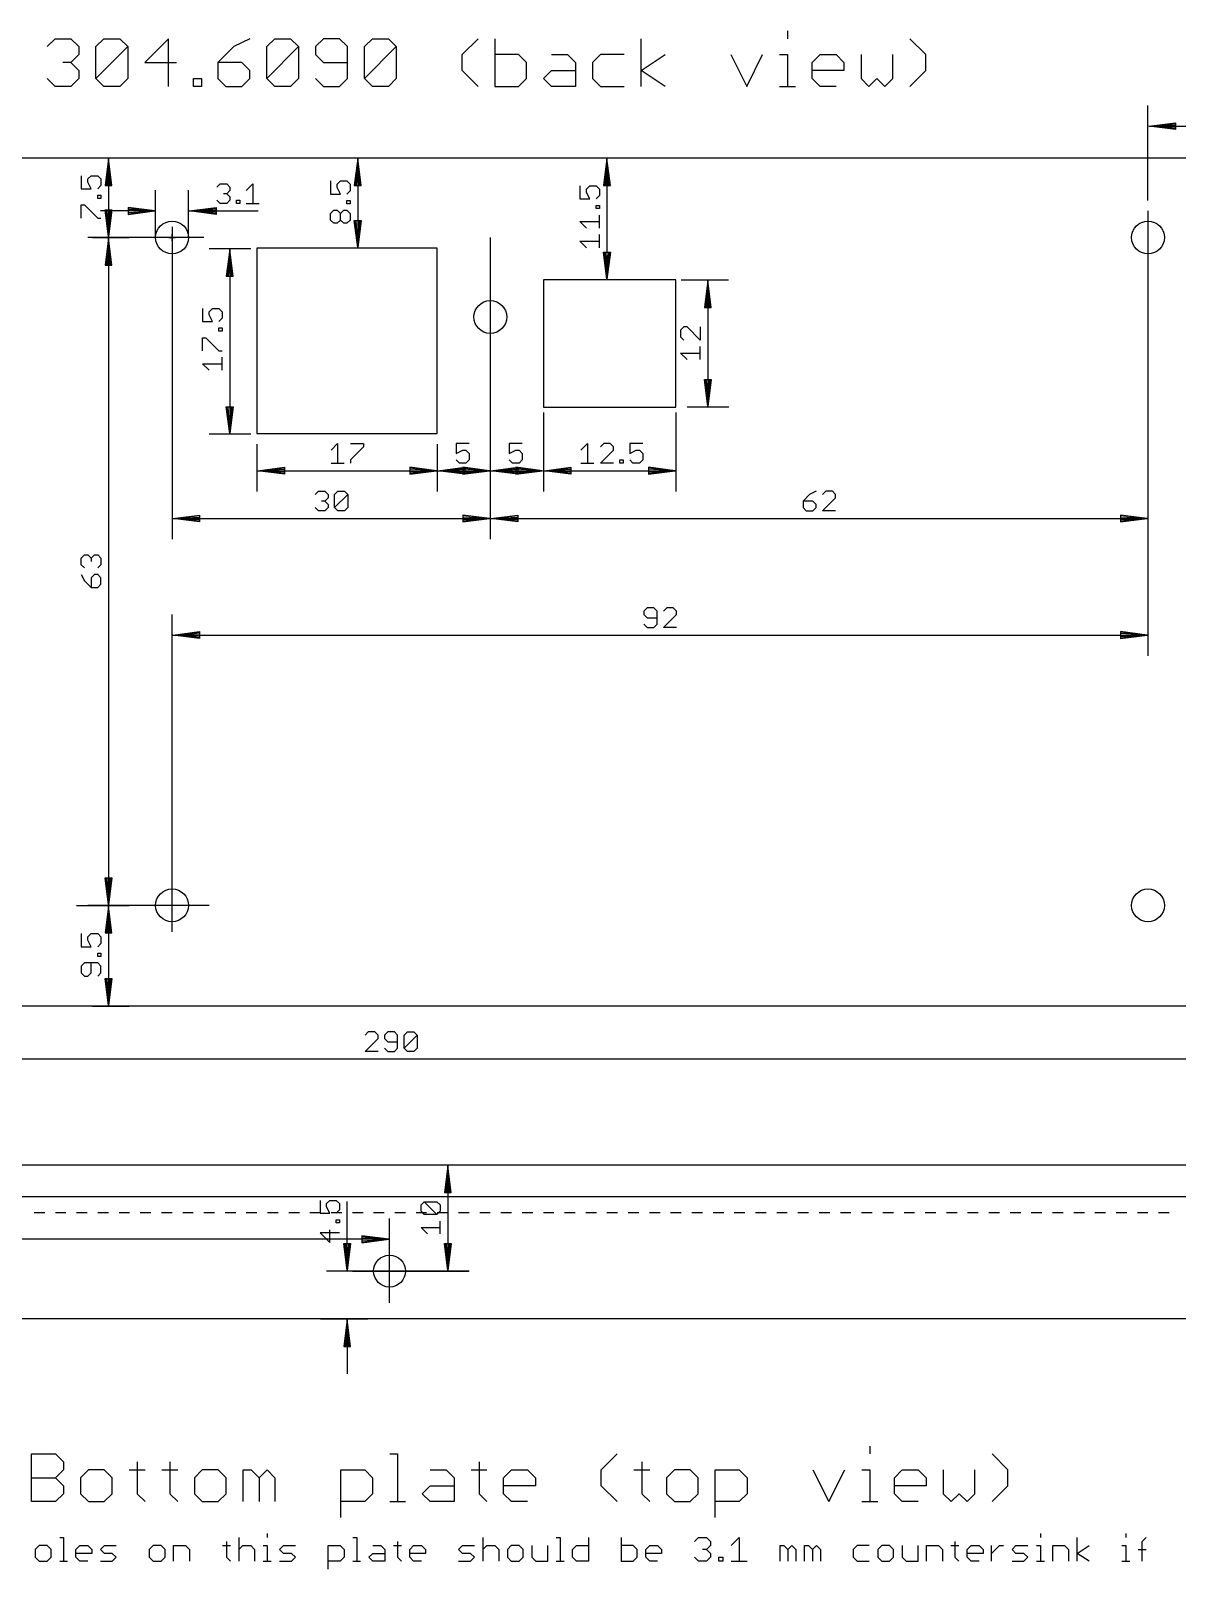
# Model space of a CAD drawing. Extents: x -9 to 622, y -48 to 444.
# Drawn here: x 111.2 to 219.3, y 296.9 to 442 of the extents above; entities that cross this region are included whole.
import ezdxf

# ---------------------------------------------------------------- set-up
doc = ezdxf.new("R2010")
doc.units = 0
for name, color, linetype in [('138', 213, 'CONTINUOUS'), ('20', 7, 'CONTINUOUS'), ('47', 2, 'CONTINUOUS')]:
    doc.layers.add(name, color=color, linetype=linetype)

msp = doc.modelspace()

# ---------------------------------------------------------------- linework, layer by layer
at = {"layer": '138'}
msp.add_circle((145, 325), 1.5, dxfattribs=at)
at = {"layer": '20'}
for p, q in [((5, 430), (285, 430)), ((149.5, 421.5), (132.5, 421.5)), ((132.5, 421.5), (132.5, 404)), ((149.5, 404), (149.5, 421.5)), ((172, 418.5), (159.5, 418.5)), ((159.5, 418.5), (159.5, 406.5)), ((172, 406.5), (172, 418.5)), ((159.5, 406.5), (172, 406.5)), ((132.5, 404), (149.5, 404)), ((285, 350), (5, 350)), ((290, 335), (0, 335)), ((290, 332), (0, 332)), ((112.5, 330.5), (111.5, 330.5)), ((114.5, 330.5), (113.5, 330.5)), ((116.5, 330.5), (115.5, 330.5)), ((118.5, 330.5), (117.5, 330.5)), ((120.5, 330.5), (119.5, 330.5)), ((122.5, 330.5), (121.5, 330.5)), ((124.5, 330.5), (123.5, 330.5)), ((126.5, 330.5), (125.5, 330.5)), ((128.5, 330.5), (127.5, 330.5)), ((130.5, 330.5), (129.5, 330.5)), ((132.5, 330.5), (131.5, 330.5)), ((134.5, 330.5), (133.5, 330.5)), ((136.5, 330.5), (135.5, 330.5)), ((138.5, 330.5), (137.5, 330.5)), ((140.5, 330.5), (139.5, 330.5)), ((142.5, 330.5), (141.5, 330.5)), ((144.5, 330.5), (143.5, 330.5)), ((146.5, 330.5), (145.5, 330.5)), ((148.5, 330.5), (147.5, 330.5)), ((150.5, 330.5), (149.5, 330.5)), ((152.5, 330.5), (151.5, 330.5)), ((154.5, 330.5), (153.5, 330.5)), ((156.5, 330.5), (155.5, 330.5)), ((158.5, 330.5), (157.5, 330.5)), ((160.5, 330.5), (159.5, 330.5)), ((162.5, 330.5), (161.5, 330.5)), ((164.5, 330.5), (163.5, 330.5)), ((166.5, 330.5), (165.5, 330.5)), ((168.5, 330.5), (167.5, 330.5)), ((170.5, 330.5), (169.5, 330.5)), ((172.5, 330.5), (171.5, 330.5)), ((174.5, 330.5), (173.5, 330.5)), ((176.5, 330.5), (175.5, 330.5)), ((178.5, 330.5), (177.5, 330.5)), ((180.5, 330.5), (179.5, 330.5)), ((182.5, 330.5), (181.5, 330.5)), ((184.5, 330.5), (183.5, 330.5)), ((186.5, 330.5), (185.5, 330.5)), ((188.5, 330.5), (187.5, 330.5)), ((190.5, 330.5), (189.5, 330.5)), ((192.5, 330.5), (191.5, 330.5)), ((194.5, 330.5), (193.5, 330.5)), ((196.5, 330.5), (195.5, 330.5)), ((198.5, 330.5), (197.5, 330.5)), ((200.5, 330.5), (199.5, 330.5)), ((202.5, 330.5), (201.5, 330.5)), ((204.5, 330.5), (203.5, 330.5)), ((206.5, 330.5), (205.5, 330.5)), ((208.5, 330.5), (207.5, 330.5)), ((210.5, 330.5), (209.5, 330.5)), ((212.5, 330.5), (211.5, 330.5)), ((214.5, 330.5), (213.5, 330.5)), ((216.5, 330.5), (215.5, 330.5)), ((218.5, 330.5), (217.5, 330.5)), ((284.5, 320.5), (5.5, 320.5))]:
    msp.add_line(p, q, dxfattribs=at)
for centre in [(124.5, 422.5), (216.5, 422.5), (154.5, 415), (124.5, 359.5), (216.5, 359.5)]:
    msp.add_circle(centre, 1.55, dxfattribs=at)
at = {"layer": '47'}
for p, q in [((112.7138, 440.5005), (113.4631, 441.2498)), ((113.4631, 441.2498), (114.9617, 441.2498)), ((114.9617, 441.2498), (115.711, 440.5005)), ((117.3177, 440.5005), (118.067, 441.2498)), ((118.067, 441.2498), (119.5656, 441.2498)), ((119.5656, 441.2498), (120.3149, 440.5005)), ((124.1696, 441.2498), (121.9216, 439.0019)), ((124.1696, 436.754), (124.1696, 441.2498)), ((131.8248, 441.2498), (130.3261, 440.5005)), ((133.4315, 440.5005), (134.1808, 441.2498)), ((134.1808, 441.2498), (135.6794, 441.2498)), ((135.6794, 441.2498), (136.4287, 440.5005)), ((138.7847, 441.2498), (138.0354, 440.5005)), ((140.2833, 441.2498), (138.7847, 441.2498)), ((141.0326, 440.5005), (140.2833, 441.2498)), ((142.6393, 440.5005), (143.3886, 441.2498)), ((143.3886, 441.2498), (144.8873, 441.2498)), ((144.8873, 441.2498), (145.6366, 440.5005)), ((151.8472, 439.7512), (153.3458, 441.2498)), ((154.9165, 441.2498), (154.9165, 436.754)), ((168.7283, 436.754), (168.7283, 441.2498)), ((182.5221, 441.9991), (182.5221, 441.2498)), ((195.5485, 439.7512), (194.0499, 441.2498)), ((115.711, 439.7512), (114.9617, 439.0019)), ((115.711, 440.5005), (115.711, 439.7512)), ((117.3177, 437.5033), (117.3177, 440.5005)), ((117.3177, 437.5033), (120.3149, 440.5005)), ((120.3149, 440.5005), (120.3149, 437.5033)), ((130.3261, 440.5005), (128.8275, 439.0019)), ((133.4315, 437.5033), (133.4315, 440.5005)), ((133.4315, 437.5033), (136.4287, 440.5005)), ((136.4287, 440.5005), (136.4287, 437.5033)), ((138.0354, 440.5005), (138.0354, 439.7512)), ((138.0354, 439.7512), (138.7847, 439.0019)), ((141.0326, 437.5033), (141.0326, 440.5005)), ((142.6393, 437.5033), (142.6393, 440.5005)), ((142.6393, 437.5033), (145.6366, 440.5005)), ((145.6366, 440.5005), (145.6366, 437.5033)), ((151.8472, 438.2526), (151.8472, 439.7512)), ((157.1644, 439.7512), (154.9165, 439.7512)), ((157.9137, 439.0019), (157.1644, 439.7512)), ((160.2697, 439.7512), (161.7683, 439.7512)), ((161.7683, 439.7512), (162.5177, 439.0019)), ((164.8737, 439.7512), (164.1244, 439.0019)), ((167.1216, 439.7512), (164.8737, 439.7512)), ((168.7283, 438.2526), (170.9762, 439.7512)), ((177.1688, 439.7512), (178.6675, 436.754)), ((178.6675, 436.754), (180.1661, 439.7512)), ((181.7728, 439.7512), (182.5221, 439.7512)), ((182.5221, 439.7512), (182.5221, 436.754)), ((184.8421, 439.0019), (185.5914, 439.7512)), ((185.5914, 439.7512), (187.09, 439.7512)), ((187.09, 439.7512), (187.8393, 439.0019)), ((189.446, 439.7512), (189.446, 437.5033)), ((192.4432, 437.5033), (192.4432, 439.7512)), ((195.5485, 438.2526), (195.5485, 439.7512)), ((114.9617, 439.0019), (114.2124, 439.0019)), ((114.9617, 439.0019), (115.711, 438.2526)), ((121.9216, 439.0019), (124.9189, 439.0019)), ((128.8275, 439.0019), (128.8275, 437.5033)), ((131.0755, 439.0019), (128.8275, 439.0019)), ((131.8248, 438.2526), (131.0755, 439.0019)), ((138.7847, 439.0019), (141.0326, 439.0019)), ((157.9137, 437.5033), (157.9137, 439.0019)), ((162.5177, 439.0019), (162.5177, 436.754)), ((164.1244, 439.0019), (164.1244, 437.5033)), ((184.8421, 437.5033), (184.8421, 439.0019)), ((187.8393, 439.0019), (187.8393, 438.2526)), ((113.4631, 436.754), (112.7138, 437.5033)), ((115.711, 437.5033), (114.9617, 436.754)), ((115.711, 438.2526), (115.711, 437.5033)), ((118.067, 436.754), (117.3177, 437.5033)), ((120.3149, 437.5033), (119.5656, 436.754)), ((126.5256, 436.754), (126.5256, 437.5033)), ((126.5256, 437.5033), (127.2749, 437.5033)), ((127.2749, 437.5033), (127.2749, 436.754)), ((128.8275, 437.5033), (129.5768, 436.754)), ((131.0755, 436.754), (131.8248, 437.5033)), ((131.8248, 437.5033), (131.8248, 438.2526)), ((134.1808, 436.754), (133.4315, 437.5033)), ((136.4287, 437.5033), (135.6794, 436.754)), ((138.0354, 437.5033), (138.7847, 436.754)), ((140.2833, 436.754), (141.0326, 437.5033)), ((143.3886, 436.754), (142.6393, 437.5033)), ((145.6366, 437.5033), (144.8873, 436.754)), ((153.3458, 436.754), (151.8472, 438.2526)), ((157.1644, 436.754), (157.9137, 437.5033)), ((159.5204, 437.5033), (160.2697, 438.2526)), ((160.2697, 436.754), (159.5204, 437.5033)), ((160.2697, 438.2526), (162.5177, 438.2526)), ((164.1244, 437.5033), (164.8737, 436.754)), ((170.9762, 436.754), (168.7283, 438.2526)), ((187.8393, 438.2526), (184.8421, 438.2526)), ((185.5914, 436.754), (184.8421, 437.5033)), ((189.446, 437.5033), (190.1953, 436.754)), ((190.1953, 436.754), (190.9446, 437.5033)), ((190.9446, 437.5033), (191.6939, 436.754)), ((191.6939, 436.754), (192.4432, 437.5033)), ((194.0499, 436.754), (195.5485, 438.2526)), ((114.9617, 436.754), (113.4631, 436.754)), ((119.5656, 436.754), (118.067, 436.754)), ((127.2749, 436.754), (126.5256, 436.754)), ((129.5768, 436.754), (131.0755, 436.754)), ((135.6794, 436.754), (134.1808, 436.754)), ((138.7847, 436.754), (140.2833, 436.754)), ((144.8873, 436.754), (143.3886, 436.754)), ((154.9165, 436.754), (157.1644, 436.754)), ((162.5177, 436.754), (160.2697, 436.754)), ((164.8737, 436.754), (167.1216, 436.754)), ((181.7728, 436.754), (183.2714, 436.754)), ((187.09, 436.754), (185.5914, 436.754)), ((216.5, 426), (216.5, 434.95)), ((216.565, 433), (219.1, 433.3192)), ((216.565, 433), (219.1, 433.26)), ((216.565, 433), (219.1, 433.13)), ((216.565, 433), (289.935, 433)), ((219.1, 432.6808), (216.565, 433)), ((219.1, 432.87), (216.565, 433)), ((219.1, 432.74), (216.565, 433)), ((219.1, 433.3192), (219.1, 432.6808)), ((115.5, 430), (120.45, 430)), ((118.5, 429.935), (118.1808, 427.4)), ((118.5, 429.935), (118.24, 427.4)), ((118.5, 429.935), (118.37, 427.4)), ((118.5, 429.935), (118.5, 422.565)), ((118.8192, 427.4), (118.5, 429.935)), ((118.63, 427.4), (118.5, 429.935)), ((118.76, 427.4), (118.5, 429.935)), ((141, 430), (143.95, 430)), ((142, 429.935), (141.6808, 427.4)), ((142, 429.935), (141.74, 427.4)), ((142, 429.935), (141.87, 427.4)), ((142, 429.935), (142, 421.565)), ((142.3192, 427.4), (142, 429.935)), ((142.13, 427.4), (142, 429.935)), ((142.26, 427.4), (142, 429.935)), ((164.5, 430), (167.45, 430)), ((165.5, 429.935), (165.1808, 427.4)), ((165.5, 429.935), (165.24, 427.4)), ((165.5, 429.935), (165.37, 427.4)), ((165.5, 429.935), (165.5, 418.565)), ((165.8192, 427.4), (165.5, 429.935)), ((165.63, 427.4), (165.5, 429.935)), ((165.76, 427.4), (165.5, 429.935)), ((115.9446, 428.3309), (115.9446, 427.0981)), ((116.561, 428.0227), (116.8692, 428.3309)), ((116.8692, 428.3309), (117.4856, 428.3309)), ((117.4856, 428.3309), (117.7938, 428.0227)), ((115.9446, 427.0981), (116.8692, 427.0981)), ((116.561, 427.7145), (116.561, 428.0227)), ((116.8692, 427.0981), (116.561, 427.7145)), ((117.7938, 427.4063), (117.4856, 427.0981)), ((117.7938, 428.0227), (117.7938, 427.4063)), ((118.1808, 427.4), (118.8192, 427.4)), ((122.95, 422.5), (122.95, 426.95)), ((126.05, 422.5), (126.05, 426.95)), ((128.7262, 427.2472), (129.0344, 427.5554)), ((129.0344, 427.5554), (129.6508, 427.5554)), ((129.6508, 427.5554), (129.959, 427.2472)), ((129.959, 426.939), (129.6508, 426.6308)), ((129.959, 427.2472), (129.959, 426.939)), ((131.4886, 426.939), (132.1049, 427.5554)), ((132.1049, 427.5554), (132.1049, 425.7062)), ((139.4446, 427.8309), (139.4446, 426.5981)), ((140.061, 427.5227), (140.3692, 427.8309)), ((140.061, 427.2145), (140.061, 427.5227)), ((140.3692, 426.5981), (140.061, 427.2145)), ((140.3692, 427.8309), (140.9856, 427.8309)), ((140.9856, 427.8309), (141.2938, 427.5227)), ((141.2938, 426.9063), (140.9856, 426.5981)), ((141.2938, 427.5227), (141.2938, 426.9063)), ((141.6808, 427.4), (142.3192, 427.4)), ((162.9446, 427.3736), (162.9446, 426.1408)), ((163.561, 427.0654), (163.8692, 427.3736)), ((163.561, 426.7572), (163.561, 427.0654)), ((163.8692, 426.1408), (163.561, 426.7572)), ((163.8692, 427.3736), (164.4856, 427.3736)), ((164.4856, 427.3736), (164.7938, 427.0654)), ((164.7938, 427.0654), (164.7938, 426.449)), ((165.1808, 427.4), (165.8192, 427.4)), ((115.9446, 424.3357), (115.9446, 425.5685)), ((115.9446, 425.5685), (116.2528, 425.5685)), ((116.2528, 425.5685), (117.4856, 424.3357)), ((117.4856, 426.1773), (117.4856, 426.4855)), ((117.4856, 426.4855), (117.7938, 426.4855)), ((117.7938, 426.1773), (117.4856, 426.1773)), ((117.7938, 426.4855), (117.7938, 426.1773)), ((122.885, 425), (120.35, 425.3192)), ((120.35, 425.3192), (120.35, 424.6808)), ((122.885, 425), (120.35, 425.26)), ((126.115, 425), (128.65, 425.3192)), ((126.115, 425), (128.65, 425.26)), ((128.65, 425.3192), (128.65, 424.6808)), ((129.0344, 425.7062), (128.7262, 426.0144)), ((129.6508, 425.7062), (129.0344, 425.7062)), ((129.6508, 426.6308), (129.3426, 426.6308)), ((129.6508, 426.6308), (129.959, 426.3226)), ((129.959, 426.0144), (129.6508, 425.7062)), ((129.959, 426.3226), (129.959, 426.0144)), ((130.5678, 425.7062), (130.5678, 426.0144)), ((130.5678, 426.0144), (130.876, 426.0144)), ((130.876, 425.7062), (130.5678, 425.7062)), ((130.876, 426.0144), (130.876, 425.7062)), ((131.4886, 425.7062), (132.7213, 425.7062)), ((139.4446, 426.5981), (140.3692, 426.5981)), ((140.9856, 425.6773), (140.9856, 425.9855)), ((140.9856, 425.9855), (141.2938, 425.9855)), ((141.2938, 425.6773), (140.9856, 425.6773)), ((141.2938, 425.9855), (141.2938, 425.6773)), ((162.9446, 426.1408), (163.8692, 426.1408)), ((164.7938, 426.449), (164.4856, 426.1408)), ((164.4856, 425.22), (164.4856, 425.5282)), ((164.4856, 425.5282), (164.7938, 425.5282)), ((164.7938, 425.22), (164.4856, 425.22)), ((164.7938, 425.5282), (164.7938, 425.22)), ((117.4856, 424.3357), (117.7938, 424.3357)), ((122.885, 425), (117.75, 425)), ((118.5, 422.565), (118.1808, 425.1)), ((118.1808, 425.1), (118.8192, 425.1)), ((118.5, 422.565), (118.24, 425.1)), ((118.5, 422.565), (118.37, 425.1)), ((118.8192, 425.1), (118.5, 422.565)), ((118.63, 425.1), (118.5, 422.565)), ((118.76, 425.1), (118.5, 422.565)), ((122.885, 425), (120.35, 425.13)), ((120.35, 424.6808), (122.885, 425)), ((120.35, 424.87), (122.885, 425)), ((120.35, 424.74), (122.885, 425)), ((126.115, 425), (128.65, 425.13)), ((126.115, 425), (132.6309, 425)), ((128.65, 424.6808), (126.115, 425)), ((128.65, 424.87), (126.115, 425)), ((128.65, 424.74), (126.115, 425)), ((139.4446, 424.7603), (139.7528, 425.0685)), ((139.4446, 424.1439), (139.4446, 424.7603)), ((139.7528, 423.8357), (139.4446, 424.1439)), ((139.7528, 425.0685), (140.061, 425.0685)), ((140.061, 423.8357), (139.7528, 423.8357)), ((140.061, 425.0685), (140.3692, 424.7603)), ((140.3692, 424.1439), (140.061, 423.8357)), ((140.3692, 424.7603), (140.6774, 425.0685)), ((140.3692, 424.1439), (140.3692, 424.7603)), ((140.6774, 423.8357), (140.3692, 424.1439)), ((140.6774, 425.0685), (140.9856, 425.0685)), ((140.9856, 423.8357), (140.6774, 423.8357)), ((140.9856, 425.0685), (141.2938, 424.7603)), ((141.2938, 424.1439), (140.9856, 423.8357)), ((141.2938, 424.7603), (141.2938, 424.1439)), ((142, 421.565), (141.6808, 424.1)), ((141.6808, 424.1), (142.3192, 424.1)), ((142, 421.565), (141.74, 424.1)), ((142, 421.565), (141.87, 424.1)), ((142.3192, 424.1), (142, 421.565)), ((142.13, 424.1), (142, 421.565)), ((142.26, 424.1), (142, 421.565)), ((163.561, 423.3784), (162.9446, 423.9948)), ((162.9446, 423.9948), (164.7938, 423.9948)), ((164.7938, 423.3784), (164.7938, 424.6112)), ((216.5, 425), (216.5, 383.05)), ((127.5, 422.5), (116.55, 422.5)), ((117, 422.5), (120.45, 422.5)), ((118.5, 422.435), (118.1808, 419.9)), ((118.5, 422.435), (118.24, 419.9)), ((118.5, 422.435), (118.37, 419.9)), ((118.5, 422.435), (118.5, 359.565)), ((118.8192, 419.9), (118.5, 422.435)), ((118.63, 419.9), (118.5, 422.435)), ((118.76, 419.9), (118.5, 422.435)), ((124.1808, 422.5), (124.8192, 422.5)), ((124.5, 423.5), (124.5, 394.05)), ((124.5, 422.1808), (124.5, 422.8192)), ((154.5, 422.5), (154.5, 394.05)), ((164.7938, 421.5369), (164.7938, 422.7697)), ((131.9325, 421.436), (127.9825, 421.436)), ((129.9325, 421.371), (129.6133, 418.836)), ((129.9325, 421.371), (129.6725, 418.836)), ((129.9325, 421.371), (129.8025, 418.836)), ((129.9325, 421.371), (129.9325, 404.001)), ((130.2517, 418.836), (129.9325, 421.371)), ((130.0625, 418.836), (129.9325, 421.371)), ((130.1925, 418.836), (129.9325, 421.371)), ((142.5, 421.5), (140.05, 421.5)), ((163.561, 421.5369), (162.9446, 422.1533)), ((162.9446, 422.1533), (164.7938, 422.1533)), ((165.5, 418.565), (165.1808, 421.1)), ((165.1808, 421.1), (165.8192, 421.1)), ((165.5, 418.565), (165.24, 421.1)), ((165.5, 418.565), (165.37, 421.1)), ((165.8192, 421.1), (165.5, 418.565)), ((165.63, 421.1), (165.5, 418.565)), ((165.76, 421.1), (165.5, 418.565)), ((118.1808, 419.9), (118.8192, 419.9)), ((129.6133, 418.836), (130.2517, 418.836)), ((166.5, 418.5), (163.55, 418.5)), ((172.5, 418.5), (176.95, 418.5)), ((175, 418.435), (174.6808, 415.9)), ((175, 418.435), (174.74, 415.9)), ((175, 418.435), (174.87, 415.9)), ((175, 418.435), (175, 406.565)), ((175.3192, 415.9), (175, 418.435)), ((175.13, 415.9), (175, 418.435)), ((175.26, 415.9), (175, 418.435)), ((127.3771, 415.8096), (127.3771, 414.5768)), ((127.9935, 415.5014), (128.3017, 415.8096)), ((127.9935, 415.1932), (127.9935, 415.5014)), ((128.3017, 414.5768), (127.9935, 415.1932)), ((128.3017, 415.8096), (128.9181, 415.8096)), ((128.9181, 415.8096), (129.2263, 415.5014)), ((129.2263, 415.5014), (129.2263, 414.885)), ((174.6808, 415.9), (175.3192, 415.9)), ((127.3771, 414.5768), (128.3017, 414.5768)), ((129.2263, 414.885), (128.9181, 414.5768)), ((128.9181, 413.656), (128.9181, 413.9642)), ((128.9181, 413.9642), (129.2263, 413.9642)), ((129.2263, 413.656), (128.9181, 413.656)), ((129.2263, 413.9642), (129.2263, 413.656)), ((172.7528, 414.0573), (172.4446, 413.7491)), ((172.4446, 413.7491), (172.4446, 413.1327)), ((173.061, 414.0573), (172.7528, 414.0573)), ((174.2938, 412.8245), (173.061, 414.0573)), ((174.2938, 414.0573), (174.2938, 412.8245)), ((127.3771, 411.8144), (127.3771, 413.0472)), ((127.3771, 413.0472), (127.6853, 413.0472)), ((127.6853, 413.0472), (128.9181, 411.8144)), ((172.4446, 413.1327), (172.7528, 412.8245)), ((174.2938, 410.9829), (174.2938, 412.2157)), ((128.9181, 411.8144), (129.2263, 411.8144)), ((129.2263, 409.9729), (129.2263, 411.2056)), ((173.061, 410.9829), (172.4446, 411.5993)), ((172.4446, 411.5993), (174.2938, 411.5993)), ((127.9935, 409.9729), (127.3771, 410.5893)), ((127.3771, 410.5893), (129.2263, 410.5893)), ((175, 406.565), (174.6808, 409.1)), ((174.6808, 409.1), (175.3192, 409.1)), ((175, 406.565), (174.74, 409.1)), ((175, 406.565), (174.87, 409.1)), ((175.3192, 409.1), (175, 406.565)), ((175.13, 409.1), (175, 406.565)), ((175.26, 409.1), (175, 406.565)), ((129.9325, 404.001), (129.6133, 406.536)), ((129.6133, 406.536), (130.2517, 406.536)), ((129.9325, 404.001), (129.6725, 406.536)), ((129.9325, 404.001), (129.8025, 406.536)), ((130.2517, 406.536), (129.9325, 404.001)), ((130.0625, 406.536), (129.9325, 404.001)), ((130.1925, 406.536), (129.9325, 404.001)), ((177, 406.5), (173.05, 406.5)), ((159.5, 406), (159.5, 398.55)), ((172, 406), (172, 398.55)), ((131.9325, 403.936), (127.9825, 403.936)), ((216.5, 403.5), (216.5, 394.05)), ((132.5, 403), (132.5, 398.55)), ((139.4829, 402.439), (140.0993, 403.0554)), ((140.0993, 403.0554), (140.0993, 401.2062)), ((141.3245, 403.0554), (142.5573, 403.0554)), ((142.5573, 402.7472), (141.3245, 401.5144)), ((142.5573, 403.0554), (142.5573, 402.7472)), ((149.5, 403), (149.5, 398.55)), ((152.5146, 403.0554), (151.2818, 403.0554)), ((151.2818, 403.0554), (151.2818, 402.1308)), ((151.2818, 402.1308), (151.8982, 402.439)), ((151.8982, 402.439), (152.2064, 402.439)), ((152.2064, 402.439), (152.5146, 402.1308)), ((152.5146, 402.1308), (152.5146, 401.5144)), ((154.5, 402.5), (154.5, 398.55)), ((157.5146, 403.0554), (156.2818, 403.0554)), ((156.2818, 403.0554), (156.2818, 402.1308)), ((156.2818, 402.1308), (156.8982, 402.439)), ((156.8982, 402.439), (157.2064, 402.439)), ((157.2064, 402.439), (157.5146, 402.1308)), ((157.5146, 402.1308), (157.5146, 401.5144)), ((159.5, 402.5), (159.5, 398.55)), ((163.0369, 402.439), (163.6533, 403.0554)), ((163.6533, 403.0554), (163.6533, 401.2062)), ((165.1866, 403.0554), (164.8784, 402.7472)), ((164.8784, 401.2062), (166.1112, 402.439)), ((165.803, 403.0554), (165.1866, 403.0554)), ((166.1112, 402.7472), (165.803, 403.0554)), ((166.1112, 402.439), (166.1112, 402.7472)), ((168.8736, 403.0554), (167.6408, 403.0554)), ((167.6408, 403.0554), (167.6408, 402.1308)), ((167.6408, 402.1308), (168.2572, 402.439)), ((168.2572, 402.439), (168.5654, 402.439)), ((168.5654, 402.439), (168.8736, 402.1308)), ((168.8736, 402.1308), (168.8736, 401.5144)), ((132.565, 400.5), (135.1, 400.8192)), ((132.565, 400.5), (135.1, 400.76)), ((132.565, 400.5), (135.1, 400.63)), ((135.1, 400.8192), (135.1, 400.1808)), ((139.4829, 401.2062), (140.7157, 401.2062)), ((141.3245, 401.5144), (141.3245, 401.2062)), ((149.435, 400.5), (146.9, 400.8192)), ((146.9, 400.8192), (146.9, 400.1808)), ((149.435, 400.5), (146.9, 400.76)), ((149.435, 400.5), (146.9, 400.63)), ((149.5, 401.5), (149.5, 398.55)), ((149.565, 400.5), (152.1, 400.8192)), ((149.565, 400.5), (152.1, 400.76)), ((149.565, 400.5), (152.1, 400.63)), ((151.59, 401.2062), (151.2818, 401.5144)), ((152.2064, 401.2062), (151.59, 401.2062)), ((154.435, 400.5), (151.9, 400.8192)), ((151.9, 400.8192), (151.9, 400.1808)), ((154.435, 400.5), (151.9, 400.76)), ((154.435, 400.5), (151.9, 400.63)), ((152.1, 400.8192), (152.1, 400.1808)), ((152.5146, 401.5144), (152.2064, 401.2062)), ((154.5, 401.5), (154.5, 398.55)), ((154.565, 400.5), (157.1, 400.8192)), ((154.565, 400.5), (157.1, 400.76)), ((154.565, 400.5), (157.1, 400.63)), ((156.59, 401.2062), (156.2818, 401.5144)), ((157.2064, 401.2062), (156.59, 401.2062)), ((159.435, 400.5), (156.9, 400.8192)), ((156.9, 400.8192), (156.9, 400.1808)), ((159.435, 400.5), (156.9, 400.76)), ((159.435, 400.5), (156.9, 400.63)), ((157.1, 400.8192), (157.1, 400.1808)), ((157.5146, 401.5144), (157.2064, 401.2062)), ((159.565, 400.5), (162.1, 400.8192)), ((159.565, 400.5), (162.1, 400.76)), ((159.565, 400.5), (162.1, 400.63)), ((162.1, 400.8192), (162.1, 400.1808)), ((163.0369, 401.2062), (164.2697, 401.2062)), ((166.1112, 401.2062), (164.8784, 401.2062)), ((166.72, 401.2062), (166.72, 401.5144)), ((166.72, 401.5144), (167.0282, 401.5144)), ((167.0282, 401.2062), (166.72, 401.2062)), ((167.0282, 401.5144), (167.0282, 401.2062)), ((167.949, 401.2062), (167.6408, 401.5144)), ((168.5654, 401.2062), (167.949, 401.2062)), ((168.8736, 401.5144), (168.5654, 401.2062)), ((171.935, 400.5), (169.4, 400.8192)), ((169.4, 400.8192), (169.4, 400.1808)), ((171.935, 400.5), (169.4, 400.76)), ((171.935, 400.5), (169.4, 400.63)), ((132.565, 400.5), (149.435, 400.5)), ((135.1, 400.1808), (132.565, 400.5)), ((135.1, 400.37), (132.565, 400.5)), ((135.1, 400.24), (132.565, 400.5)), ((146.9, 400.1808), (149.435, 400.5)), ((146.9, 400.37), (149.435, 400.5)), ((146.9, 400.24), (149.435, 400.5)), ((149.565, 400.5), (154.435, 400.5)), ((152.1, 400.1808), (149.565, 400.5)), ((152.1, 400.37), (149.565, 400.5)), ((152.1, 400.24), (149.565, 400.5)), ((151.9, 400.1808), (154.435, 400.5)), ((151.9, 400.37), (154.435, 400.5)), ((151.9, 400.24), (154.435, 400.5)), ((154.565, 400.5), (159.435, 400.5)), ((157.1, 400.1808), (154.565, 400.5)), ((157.1, 400.37), (154.565, 400.5)), ((157.1, 400.24), (154.565, 400.5)), ((156.9, 400.1808), (159.435, 400.5)), ((156.9, 400.37), (159.435, 400.5)), ((156.9, 400.24), (159.435, 400.5)), ((159.565, 400.5), (171.935, 400.5)), ((162.1, 400.1808), (159.565, 400.5)), ((162.1, 400.37), (159.565, 400.5)), ((162.1, 400.24), (159.565, 400.5)), ((169.4, 400.1808), (171.935, 400.5)), ((169.4, 400.37), (171.935, 400.5)), ((169.4, 400.24), (171.935, 400.5)), ((137.9829, 398.2472), (138.2911, 398.5554)), ((138.2911, 398.5554), (138.9075, 398.5554)), ((138.9075, 398.5554), (139.2157, 398.2472)), ((139.2157, 397.939), (138.9075, 397.6308)), ((139.2157, 398.2472), (139.2157, 397.939)), ((139.8245, 398.2472), (140.1327, 398.5554)), ((139.8245, 397.0144), (139.8245, 398.2472)), ((139.8245, 397.0144), (141.0573, 398.2472)), ((140.1327, 398.5554), (140.7491, 398.5554)), ((140.7491, 398.5554), (141.0573, 398.2472)), ((141.0573, 398.2472), (141.0573, 397.0144)), ((154.5, 398), (154.5, 394.05)), ((184.5993, 398.2472), (183.9829, 397.6308)), ((185.2157, 398.5554), (184.5993, 398.2472)), ((186.1327, 398.5554), (185.8245, 398.2472)), ((185.8245, 396.7062), (187.0573, 397.939)), ((186.7491, 398.5554), (186.1327, 398.5554)), ((187.0573, 398.2472), (186.7491, 398.5554)), ((187.0573, 397.939), (187.0573, 398.2472)), ((124.565, 396), (127.1, 396.3192)), ((124.565, 396), (127.1, 396.26)), ((127.1, 396.3192), (127.1, 395.6808)), ((138.2911, 396.7062), (137.9829, 397.0144)), ((138.9075, 396.7062), (138.2911, 396.7062)), ((138.9075, 397.6308), (138.5993, 397.6308)), ((138.9075, 397.6308), (139.2157, 397.3226)), ((139.2157, 397.0144), (138.9075, 396.7062)), ((139.2157, 397.3226), (139.2157, 397.0144)), ((140.1327, 396.7062), (139.8245, 397.0144)), ((140.7491, 396.7062), (140.1327, 396.7062)), ((141.0573, 397.0144), (140.7491, 396.7062)), ((154.435, 396), (151.9, 396.3192)), ((151.9, 396.3192), (151.9, 395.6808)), ((154.435, 396), (151.9, 396.26)), ((154.565, 396), (157.1, 396.3192)), ((154.565, 396), (157.1, 396.26)), ((157.1, 396.3192), (157.1, 395.6808)), ((183.9829, 397.6308), (183.9829, 397.0144)), ((184.9075, 397.6308), (183.9829, 397.6308)), ((183.9829, 397.0144), (184.2911, 396.7062)), ((184.2911, 396.7062), (184.9075, 396.7062)), ((185.2157, 397.3226), (184.9075, 397.6308)), ((184.9075, 396.7062), (185.2157, 397.0144)), ((185.2157, 397.0144), (185.2157, 397.3226)), ((187.0573, 396.7062), (185.8245, 396.7062)), ((216.435, 396), (213.9, 396.3192)), ((213.9, 396.3192), (213.9, 395.6808)), ((216.435, 396), (213.9, 396.26)), ((124.565, 396), (127.1, 396.13)), ((124.565, 396), (154.435, 396)), ((127.1, 395.6808), (124.565, 396)), ((127.1, 395.87), (124.565, 396)), ((127.1, 395.74), (124.565, 396)), ((154.435, 396), (151.9, 396.13)), ((151.9, 395.6808), (154.435, 396)), ((151.9, 395.87), (154.435, 396)), ((151.9, 395.74), (154.435, 396)), ((154.565, 396), (157.1, 396.13)), ((154.565, 396), (216.435, 396)), ((157.1, 395.6808), (154.565, 396)), ((157.1, 395.87), (154.565, 396)), ((157.1, 395.74), (154.565, 396)), ((216.435, 396), (213.9, 396.13)), ((213.9, 395.6808), (216.435, 396)), ((213.9, 395.87), (216.435, 396)), ((213.9, 395.74), (216.435, 396)), ((115.9446, 392.2491), (116.2528, 392.5573)), ((115.9446, 391.6327), (115.9446, 392.2491)), ((116.2528, 392.5573), (116.561, 392.5573)), ((116.561, 392.5573), (116.8692, 392.2491)), ((116.8692, 392.2491), (117.1774, 392.5573)), ((116.8692, 392.2491), (116.8692, 391.9409)), ((117.1774, 392.5573), (117.4856, 392.5573)), ((117.4856, 392.5573), (117.7938, 392.2491)), ((117.7938, 392.2491), (117.7938, 391.6327)), ((116.2528, 391.3245), (115.9446, 391.6327)), ((115.9446, 390.7157), (116.2528, 390.0993)), ((117.1774, 390.7157), (116.8692, 390.4075)), ((116.8692, 390.4075), (116.8692, 389.4829)), ((117.4856, 390.7157), (117.1774, 390.7157)), ((117.7938, 391.6327), (117.4856, 391.3245)), ((117.7938, 390.4075), (117.4856, 390.7157)), ((117.7938, 389.7911), (117.7938, 390.4075)), ((116.2528, 390.0993), (116.8692, 389.4829)), ((116.8692, 389.4829), (117.4856, 389.4829)), ((117.4856, 389.4829), (117.7938, 389.7911)), ((169.2911, 387.5554), (168.9829, 387.2472)), ((169.9075, 387.5554), (169.2911, 387.5554)), ((170.2157, 387.2472), (169.9075, 387.5554)), ((171.1327, 387.5554), (170.8245, 387.2472)), ((171.7491, 387.5554), (171.1327, 387.5554)), ((172.0573, 387.2472), (171.7491, 387.5554)), ((124.5, 357), (124.5, 386.95)), ((168.9829, 387.2472), (168.9829, 386.939)), ((168.9829, 386.939), (169.2911, 386.6308)), ((169.2911, 386.6308), (170.2157, 386.6308)), ((170.2157, 386.0144), (170.2157, 387.2472)), ((170.8245, 385.7062), (172.0573, 386.939)), ((172.0573, 386.939), (172.0573, 387.2472)), ((124.565, 385), (127.1, 385.3192)), ((124.565, 385), (127.1, 385.26)), ((124.565, 385), (127.1, 385.13)), ((124.565, 385), (216.435, 385)), ((127.1, 384.6808), (124.565, 385)), ((127.1, 384.87), (124.565, 385)), ((127.1, 384.74), (124.565, 385)), ((127.1, 385.3192), (127.1, 384.6808)), ((168.9829, 386.0144), (169.2911, 385.7062)), ((169.2911, 385.7062), (169.9075, 385.7062)), ((169.9075, 385.7062), (170.2157, 386.0144)), ((172.0573, 385.7062), (170.8245, 385.7062)), ((216.435, 385), (213.9, 385.3192)), ((213.9, 385.3192), (213.9, 384.6808)), ((216.435, 385), (213.9, 385.26)), ((216.435, 385), (213.9, 385.13)), ((213.9, 384.6808), (216.435, 385)), ((213.9, 384.87), (216.435, 385)), ((213.9, 384.74), (216.435, 385)), ((118.5, 359.565), (118.1808, 362.1)), ((118.1808, 362.1), (118.8192, 362.1)), ((118.5, 359.565), (118.24, 362.1)), ((118.5, 359.565), (118.37, 362.1)), ((118.8192, 362.1), (118.5, 359.565)), ((118.63, 362.1), (118.5, 359.565)), ((118.76, 362.1), (118.5, 359.565)), ((115.5, 359.5), (120.45, 359.5)), ((128, 359.5), (116.55, 359.5)), ((118.5, 359.435), (118.1808, 356.9)), ((118.5, 359.435), (118.24, 356.9)), ((118.5, 359.435), (118.37, 356.9)), ((118.5, 359.435), (118.5, 350.065)), ((118.8192, 356.9), (118.5, 359.435)), ((118.63, 356.9), (118.5, 359.435)), ((118.76, 356.9), (118.5, 359.435)), ((115.9446, 356.8309), (115.9446, 355.5981)), ((115.9446, 355.5981), (116.8692, 355.5981)), ((116.561, 356.5227), (116.8692, 356.8309)), ((116.561, 356.2145), (116.561, 356.5227)), ((116.8692, 355.5981), (116.561, 356.2145)), ((116.8692, 356.8309), (117.4856, 356.8309)), ((117.4856, 356.8309), (117.7938, 356.5227)), ((117.7938, 355.9063), (117.4856, 355.5981)), ((117.7938, 356.5227), (117.7938, 355.9063)), ((118.1808, 356.9), (118.8192, 356.9)), ((117.4856, 354.6773), (117.4856, 354.9855)), ((117.4856, 354.9855), (117.7938, 354.9855)), ((117.7938, 354.6773), (117.4856, 354.6773)), ((117.7938, 354.9855), (117.7938, 354.6773)), ((116.2528, 354.0685), (115.9446, 353.7603)), ((115.9446, 353.7603), (115.9446, 353.1439)), ((115.9446, 353.1439), (116.2528, 352.8357)), ((117.4856, 354.0685), (116.2528, 354.0685)), ((116.2528, 352.8357), (116.561, 352.8357)), ((116.561, 352.8357), (116.8692, 353.1439)), ((116.8692, 353.1439), (116.8692, 354.0685)), ((117.7938, 353.7603), (117.4856, 354.0685)), ((117.4856, 352.8357), (117.7938, 353.1439)), ((117.7938, 353.1439), (117.7938, 353.7603)), ((118.5, 350.065), (118.1808, 352.6)), ((118.1808, 352.6), (118.8192, 352.6)), ((118.5, 350.065), (118.24, 352.6)), ((118.5, 350.065), (118.37, 352.6)), ((118.8192, 352.6), (118.5, 350.065)), ((118.63, 352.6), (118.5, 350.065)), ((118.76, 352.6), (118.5, 350.065)), ((117, 350), (120.45, 350)), ((142.9967, 347.5554), (142.6885, 347.2472)), ((142.6885, 345.7062), (143.9213, 346.939)), ((143.6131, 347.5554), (142.9967, 347.5554)), ((143.9213, 347.2472), (143.6131, 347.5554)), ((143.9213, 346.939), (143.9213, 347.2472)), ((144.8383, 347.5554), (144.5301, 347.2472)), ((144.5301, 347.2472), (144.5301, 346.939)), ((144.5301, 346.939), (144.8383, 346.6308)), ((145.4547, 347.5554), (144.8383, 347.5554)), ((145.7629, 347.2472), (145.4547, 347.5554)), ((145.7629, 346.0144), (145.7629, 347.2472)), ((146.3717, 347.2472), (146.6799, 347.5554)), ((146.3717, 346.0144), (146.3717, 347.2472)), ((146.3717, 346.0144), (147.6045, 347.2472)), ((146.6799, 347.5554), (147.2963, 347.5554)), ((147.2963, 347.5554), (147.6045, 347.2472)), ((147.6045, 347.2472), (147.6045, 346.0144)), ((143.9213, 345.7062), (142.6885, 345.7062)), ((144.5301, 346.0144), (144.8383, 345.7062)), ((144.8383, 346.6308), (145.7629, 346.6308)), ((144.8383, 345.7062), (145.4547, 345.7062)), ((145.4547, 345.7062), (145.7629, 346.0144)), ((146.6799, 345.7062), (146.3717, 346.0144)), ((147.2963, 345.7062), (146.6799, 345.7062)), ((147.6045, 346.0144), (147.2963, 345.7062)), ((289.935, 345), (0.065, 345)), ((152.5, 335), (148.55, 335)), ((150.5, 334.935), (150.1808, 332.4)), ((150.5, 334.935), (150.24, 332.4)), ((150.5, 334.935), (150.37, 332.4)), ((150.5, 334.935), (150.5, 325.065)), ((150.8192, 332.4), (150.5, 334.935)), ((150.63, 332.4), (150.5, 334.935)), ((150.76, 332.4), (150.5, 334.935)), ((150.1808, 332.4), (150.8192, 332.4)), ((138.4701, 331.6628), (138.4701, 330.464)), ((139.0695, 331.3631), (139.3692, 331.6628)), ((139.0695, 331.0634), (139.0695, 331.3631)), ((139.3692, 330.464), (139.0695, 331.0634)), ((139.3692, 331.6628), (139.9687, 331.6628)), ((139.9687, 331.6628), (140.2684, 331.3631)), ((140.2684, 331.3631), (140.2684, 330.7637)), ((141, 325.065), (141, 331.5809)), ((147.9701, 331.2491), (148.2698, 331.5488)), ((147.9701, 330.6496), (147.9701, 331.2491)), ((148.2698, 331.5488), (149.4687, 331.5488)), ((149.4687, 330.3499), (148.2698, 331.5488)), ((149.4687, 331.5488), (149.7684, 331.2491)), ((149.7684, 331.2491), (149.7684, 330.6496)), ((138.4701, 330.464), (139.3692, 330.464)), ((140.2684, 330.7637), (139.9687, 330.464)), ((139.9687, 329.5432), (139.9687, 329.8429)), ((139.9687, 329.8429), (140.2684, 329.8429)), ((140.2684, 329.5432), (139.9687, 329.5432)), ((140.2684, 329.8429), (140.2684, 329.5432)), ((145, 322), (145, 329.95)), ((148.2698, 330.3499), (147.9701, 330.6496)), ((149.4687, 330.3499), (148.2698, 330.3499)), ((149.7684, 330.6496), (149.4687, 330.3499)), ((149.7684, 328.5083), (149.7684, 329.7072)), ((144.935, 328), (-1.435, 328)), ((140.2684, 328.6008), (138.4701, 328.6008)), ((138.4701, 328.6008), (139.3692, 327.7016)), ((139.3692, 327.7016), (139.3692, 328.9005)), ((144.935, 328), (142.4, 328.3192)), ((142.4, 328.3192), (142.4, 327.6808)), ((144.935, 328), (142.4, 328.26)), ((144.935, 328), (142.4, 328.13)), ((142.4, 327.6808), (144.935, 328)), ((142.4, 327.87), (144.935, 328)), ((142.4, 327.74), (144.935, 328)), ((148.5695, 328.5083), (147.9701, 329.1078)), ((147.9701, 329.1078), (149.7684, 329.1078)), ((141, 325.065), (140.6808, 327.6)), ((140.6808, 327.6), (141.3192, 327.6)), ((141, 325.065), (140.74, 327.6)), ((141, 325.065), (140.87, 327.6)), ((141.3192, 327.6), (141, 325.065)), ((141.13, 327.6), (141, 325.065)), ((141.26, 327.6), (141, 325.065)), ((150.5, 325.065), (150.1808, 327.6)), ((150.1808, 327.6), (150.8192, 327.6)), ((150.5, 325.065), (150.24, 327.6)), ((150.5, 325.065), (150.37, 327.6)), ((150.8192, 327.6), (150.5, 325.065)), ((150.63, 327.6), (150.5, 325.065)), ((150.76, 327.6), (150.5, 325.065)), ((152.5, 325), (139.05, 325)), ((141.5, 325), (152.45, 325)), ((138.5, 320.5), (142.95, 320.5)), ((141, 320.435), (140.6808, 317.9)), ((141, 320.435), (140.74, 317.9)), ((141, 320.435), (140.87, 317.9)), ((141, 320.435), (141, 315.3)), ((141.3192, 317.9), (141, 320.435)), ((141.13, 317.9), (141, 320.435)), ((141.26, 317.9), (141, 320.435)), ((140.6808, 317.9), (141.3192, 317.9)), ((111.254, 303.254), (111.254, 307.7498)), ((111.254, 307.7498), (113.5019, 307.7498)), ((113.5019, 307.7498), (114.2512, 307.0005)), ((145.0162, 307.7498), (145.7655, 307.7498)), ((145.7655, 307.7498), (145.7655, 303.254)), ((164.9666, 306.2512), (166.4652, 307.7498)), ((190.2702, 308.4991), (190.2702, 307.7498)), ((203.2966, 306.2512), (201.798, 307.7498)), ((114.2512, 306.2512), (113.5019, 305.5019)), ((114.2512, 307.0005), (114.2512, 306.2512)), ((116.6072, 306.2512), (115.8579, 305.5019)), ((118.1059, 306.2512), (116.6072, 306.2512)), ((118.8552, 305.5019), (118.1059, 306.2512)), ((120.4619, 306.2512), (121.9605, 306.2512)), ((121.2112, 307.0005), (121.2112, 304.0033)), ((123.5312, 306.2512), (125.0298, 306.2512)), ((124.2805, 307.0005), (124.2805, 304.0033)), ((127.3498, 306.2512), (126.6004, 305.5019)), ((128.8484, 306.2512), (127.3498, 306.2512)), ((129.5977, 305.5019), (128.8484, 306.2512)), ((131.2044, 303.254), (131.2044, 306.2512)), ((131.2044, 306.2512), (131.9537, 306.2512)), ((131.9537, 306.2512), (132.703, 305.5019)), ((132.703, 305.5019), (133.4523, 306.2512)), ((133.4523, 306.2512), (134.2016, 305.5019)), ((140.4122, 301.7554), (140.4122, 306.2512)), ((140.4122, 306.2512), (142.6602, 306.2512)), ((142.6602, 306.2512), (143.4095, 305.5019)), ((148.8348, 306.2512), (150.3334, 306.2512)), ((150.3334, 306.2512), (151.0827, 305.5019)), ((152.6894, 306.2512), (154.188, 306.2512)), ((153.4387, 307.0005), (153.4387, 304.0033)), ((155.7587, 305.5019), (156.508, 306.2512)), ((156.508, 306.2512), (158.0066, 306.2512)), ((158.0066, 306.2512), (158.7559, 305.5019)), ((164.9666, 304.7526), (164.9666, 306.2512)), ((168.0358, 306.2512), (169.5345, 306.2512)), ((168.7852, 307.0005), (168.7852, 304.0033)), ((171.8544, 306.2512), (171.1051, 305.5019)), ((173.3531, 306.2512), (171.8544, 306.2512)), ((174.1024, 305.5019), (173.3531, 306.2512)), ((175.7091, 301.7554), (175.7091, 306.2512)), ((175.7091, 306.2512), (177.957, 306.2512)), ((177.957, 306.2512), (178.7063, 305.5019)), ((184.9169, 306.2512), (186.4155, 303.254)), ((186.4155, 303.254), (187.9142, 306.2512)), ((189.5209, 306.2512), (190.2702, 306.2512)), ((190.2702, 306.2512), (190.2702, 303.254)), ((192.5902, 305.5019), (193.3395, 306.2512)), ((193.3395, 306.2512), (194.8381, 306.2512)), ((194.8381, 306.2512), (195.5874, 305.5019)), ((197.1941, 306.2512), (197.1941, 304.0033)), ((200.1913, 304.0033), (200.1913, 306.2512)), ((203.2966, 304.7526), (203.2966, 306.2512)), ((111.254, 305.5019), (113.5019, 305.5019)), ((113.5019, 305.5019), (114.2512, 304.7526)), ((115.8579, 305.5019), (115.8579, 304.0033)), ((118.8552, 304.0033), (118.8552, 305.5019)), ((126.6004, 305.5019), (126.6004, 304.0033)), ((129.5977, 304.0033), (129.5977, 305.5019)), ((132.703, 305.5019), (132.703, 303.254)), ((134.2016, 305.5019), (134.2016, 303.254)), ((143.4095, 305.5019), (143.4095, 304.0033)), ((151.0827, 305.5019), (151.0827, 303.254)), ((155.7587, 304.0033), (155.7587, 305.5019)), ((158.7559, 305.5019), (158.7559, 304.7526)), ((171.1051, 305.5019), (171.1051, 304.0033)), ((174.1024, 304.0033), (174.1024, 305.5019)), ((178.7063, 305.5019), (178.7063, 304.0033)), ((192.5902, 304.0033), (192.5902, 305.5019)), ((195.5874, 305.5019), (195.5874, 304.7526)), ((114.2512, 304.0033), (113.5019, 303.254)), ((114.2512, 304.7526), (114.2512, 304.0033)), ((115.8579, 304.0033), (116.6072, 303.254)), ((118.1059, 303.254), (118.8552, 304.0033)), ((121.2112, 304.0033), (121.9605, 303.254)), ((124.2805, 304.0033), (125.0298, 303.254)), ((126.6004, 304.0033), (127.3498, 303.254)), ((128.8484, 303.254), (129.5977, 304.0033)), ((143.4095, 304.0033), (142.6602, 303.254)), ((148.0855, 304.0033), (148.8348, 304.7526)), ((148.8348, 303.254), (148.0855, 304.0033)), ((148.8348, 304.7526), (151.0827, 304.7526)), ((153.4387, 304.0033), (154.188, 303.254)), ((158.7559, 304.7526), (155.7587, 304.7526)), ((156.508, 303.254), (155.7587, 304.0033)), ((166.4652, 303.254), (164.9666, 304.7526)), ((168.7852, 304.0033), (169.5345, 303.254)), ((171.1051, 304.0033), (171.8544, 303.254)), ((173.3531, 303.254), (174.1024, 304.0033)), ((178.7063, 304.0033), (177.957, 303.254)), ((195.5874, 304.7526), (192.5902, 304.7526)), ((193.3395, 303.254), (192.5902, 304.0033)), ((197.1941, 304.0033), (197.9434, 303.254)), ((197.9434, 303.254), (198.6927, 304.0033)), ((198.6927, 304.0033), (199.442, 303.254)), ((199.442, 303.254), (200.1913, 304.0033)), ((201.798, 303.254), (203.2966, 304.7526)), ((113.5019, 303.254), (111.254, 303.254)), ((116.6072, 303.254), (118.1059, 303.254)), ((127.3498, 303.254), (128.8484, 303.254)), ((142.6602, 303.254), (140.4122, 303.254)), ((145.0162, 303.254), (146.5148, 303.254)), ((151.0827, 303.254), (148.8348, 303.254)), ((158.0066, 303.254), (156.508, 303.254)), ((171.8544, 303.254), (173.3531, 303.254)), ((177.957, 303.254), (175.7091, 303.254)), ((189.5209, 303.254), (191.0195, 303.254)), ((194.8381, 303.254), (193.3395, 303.254)), ((111.9768, 299.1256), (111.6022, 298.751)), ((112.7261, 299.1256), (111.9768, 299.1256)), ((113.1008, 298.751), (112.7261, 299.1256)), ((113.9042, 299.8749), (114.2788, 299.8749)), ((114.2788, 299.8749), (114.2788, 297.627)), ((115.4388, 298.751), (115.8134, 299.1256)), ((115.8134, 299.1256), (116.5628, 299.1256)), ((116.5628, 299.1256), (116.9374, 298.751)), ((117.7408, 298.751), (118.1154, 299.1256)), ((118.1154, 299.1256), (119.2394, 299.1256)), ((122.7193, 299.1256), (122.3447, 298.751)), ((123.4687, 299.1256), (122.7193, 299.1256)), ((123.8433, 298.751), (123.4687, 299.1256)), ((124.6467, 297.627), (124.6467, 299.1256)), ((124.6467, 299.1256), (125.7706, 299.1256)), ((125.7706, 299.1256), (126.1453, 298.751)), ((129.2506, 299.1256), (129.9999, 299.1256)), ((129.6252, 299.5003), (129.6252, 298.0017)), ((130.7852, 299.8749), (130.7852, 297.627)), ((130.7852, 298.751), (131.1599, 299.1256)), ((131.1599, 299.1256), (131.9092, 299.1256)), ((131.9092, 299.1256), (132.2838, 298.751)), ((133.0872, 299.1256), (133.4618, 299.1256)), ((133.4618, 300.2496), (133.4618, 299.8749)), ((133.4618, 299.1256), (133.4618, 297.627)), ((134.6218, 298.751), (134.9965, 299.1256)), ((134.9965, 299.1256), (136.1205, 299.1256)), ((139.2258, 296.8777), (139.2258, 299.1256)), ((139.2258, 299.1256), (140.3497, 299.1256)), ((140.3497, 299.1256), (140.7244, 298.751)), ((141.5277, 299.8749), (141.9024, 299.8749)), ((141.9024, 299.8749), (141.9024, 297.627)), ((143.437, 299.1256), (144.1863, 299.1256)), ((144.1863, 299.1256), (144.561, 298.751)), ((145.3643, 299.1256), (146.1137, 299.1256)), ((145.739, 299.5003), (145.739, 298.0017)), ((146.899, 298.751), (147.2736, 299.1256)), ((147.2736, 299.1256), (148.023, 299.1256)), ((148.023, 299.1256), (148.3976, 298.751)), ((151.5029, 298.751), (151.8776, 299.1256)), ((151.8776, 299.1256), (153.0015, 299.1256)), ((153.8049, 299.8749), (153.8049, 297.627)), ((153.8049, 298.751), (154.1795, 299.1256)), ((154.1795, 299.1256), (154.9288, 299.1256)), ((154.9288, 299.1256), (155.3035, 298.751)), ((156.4815, 299.1256), (156.1069, 298.751)), ((157.2308, 299.1256), (156.4815, 299.1256)), ((157.6055, 298.751), (157.2308, 299.1256)), ((158.4088, 299.1256), (158.4088, 298.0017)), ((159.9074, 297.627), (159.9074, 299.1256)), ((160.7108, 299.8749), (161.0854, 299.8749)), ((161.0854, 299.8749), (161.0854, 297.627)), ((162.2454, 298.751), (162.6201, 299.1256)), ((162.6201, 299.1256), (163.744, 299.1256)), ((163.744, 299.8749), (163.744, 297.627)), ((166.8494, 299.8749), (166.8494, 297.627)), ((167.9733, 299.1256), (166.8494, 299.1256)), ((168.348, 298.751), (167.9733, 299.1256)), ((169.1513, 298.751), (169.526, 299.1256)), ((169.526, 299.1256), (170.2753, 299.1256)), ((170.2753, 299.1256), (170.6499, 298.751)), ((173.7553, 299.5003), (174.1299, 299.8749)), ((174.1299, 299.8749), (174.8792, 299.8749)), ((174.8792, 299.8749), (175.2539, 299.5003)), ((175.2539, 299.1256), (174.8792, 298.751)), ((175.2539, 299.5003), (175.2539, 299.1256)), ((177.2082, 299.1256), (177.9575, 299.8749)), ((177.9575, 299.8749), (177.9575, 297.627)), ((181.8121, 297.627), (181.8121, 299.1256)), ((181.8121, 299.1256), (182.1868, 299.1256)), ((182.1868, 299.1256), (182.5614, 298.751)), ((182.5614, 298.751), (182.9361, 299.1256)), ((182.9361, 299.1256), (183.3107, 298.751)), ((184.1141, 297.627), (184.1141, 299.1256)), ((184.1141, 299.1256), (184.4888, 299.1256)), ((184.4888, 299.1256), (184.8634, 298.751)), ((184.8634, 298.751), (185.2381, 299.1256)), ((185.2381, 299.1256), (185.6127, 298.751)), ((189.0927, 299.1256), (188.718, 298.751)), ((190.2166, 299.1256), (189.0927, 299.1256)), ((191.3947, 299.1256), (191.02, 298.751)), ((192.144, 299.1256), (191.3947, 299.1256)), ((192.5186, 298.751), (192.144, 299.1256)), ((193.322, 299.1256), (193.322, 298.0017)), ((194.8206, 297.627), (194.8206, 299.1256)), ((195.6239, 297.627), (195.6239, 299.1256)), ((195.6239, 299.1256), (196.7479, 299.1256)), ((196.7479, 299.1256), (197.1225, 298.751)), ((197.9259, 299.1256), (198.6752, 299.1256)), ((198.3005, 299.5003), (198.3005, 298.0017)), ((199.4605, 298.751), (199.8352, 299.1256)), ((199.8352, 299.1256), (200.5845, 299.1256)), ((200.5845, 299.1256), (200.9592, 298.751)), ((201.7625, 297.627), (201.7625, 299.1256)), ((201.7625, 298.3763), (202.5118, 299.1256)), ((202.5118, 299.1256), (202.8865, 299.1256)), ((203.6808, 298.751), (204.0555, 299.1256)), ((204.0555, 299.1256), (205.1794, 299.1256)), ((205.9828, 299.1256), (206.3574, 299.1256)), ((206.3574, 300.2496), (206.3574, 299.8749)), ((206.3574, 299.1256), (206.3574, 297.627)), ((207.5174, 297.627), (207.5174, 299.1256)), ((207.5174, 299.1256), (208.6414, 299.1256)), ((208.6414, 299.1256), (209.016, 298.751)), ((209.8194, 297.627), (209.8194, 299.8749)), ((209.8194, 298.3763), (210.9433, 299.1256)), ((214.0397, 299.1256), (214.4143, 299.1256)), ((214.4143, 300.2496), (214.4143, 299.8749)), ((214.4143, 299.1256), (214.4143, 297.627)), ((215.9489, 299.5003), (216.3236, 299.8749)), ((215.9489, 297.627), (215.9489, 299.5003)), ((111.6022, 298.751), (111.6022, 298.0017)), ((111.6022, 298.0017), (111.9768, 297.627)), ((111.9768, 297.627), (112.7261, 297.627)), ((112.7261, 297.627), (113.1008, 298.0017)), ((113.1008, 298.0017), (113.1008, 298.751)), ((113.9042, 297.627), (114.6535, 297.627)), ((115.4388, 298.0017), (115.4388, 298.751)), ((116.9374, 298.3763), (115.4388, 298.3763)), ((115.8134, 297.627), (115.4388, 298.0017)), ((116.5628, 297.627), (115.8134, 297.627)), ((116.9374, 298.751), (116.9374, 298.3763)), ((118.1154, 298.3763), (117.7408, 298.751)), ((117.7408, 297.627), (118.8647, 297.627)), ((118.8647, 298.3763), (118.1154, 298.3763)), ((119.2394, 298.0017), (118.8647, 298.3763)), ((118.8647, 297.627), (119.2394, 298.0017)), ((122.3447, 298.751), (122.3447, 298.0017)), ((122.3447, 298.0017), (122.7193, 297.627)), ((122.7193, 297.627), (123.4687, 297.627)), ((123.4687, 297.627), (123.8433, 298.0017)), ((123.8433, 298.0017), (123.8433, 298.751)), ((126.1453, 298.751), (126.1453, 297.627)), ((129.6252, 298.0017), (129.9999, 297.627)), ((132.2838, 298.751), (132.2838, 297.627)), ((133.0872, 297.627), (133.8365, 297.627)), ((134.9965, 298.3763), (134.6218, 298.751)), ((134.6218, 297.627), (135.7458, 297.627)), ((135.7458, 298.3763), (134.9965, 298.3763)), ((136.1205, 298.0017), (135.7458, 298.3763)), ((135.7458, 297.627), (136.1205, 298.0017)), ((140.3497, 297.627), (139.2258, 297.627)), ((140.7244, 298.0017), (140.3497, 297.627)), ((140.7244, 298.751), (140.7244, 298.0017)), ((141.5277, 297.627), (142.277, 297.627)), ((143.0624, 298.0017), (143.437, 298.3763)), ((143.437, 297.627), (143.0624, 298.0017)), ((143.437, 298.3763), (144.561, 298.3763)), ((144.561, 297.627), (143.437, 297.627)), ((144.561, 298.751), (144.561, 297.627)), ((145.739, 298.0017), (146.1137, 297.627)), ((146.899, 298.0017), (146.899, 298.751)), ((148.3976, 298.3763), (146.899, 298.3763)), ((147.2736, 297.627), (146.899, 298.0017)), ((148.023, 297.627), (147.2736, 297.627)), ((148.3976, 298.751), (148.3976, 298.3763)), ((151.8776, 298.3763), (151.5029, 298.751)), ((151.5029, 297.627), (152.6269, 297.627)), ((152.6269, 298.3763), (151.8776, 298.3763)), ((153.0015, 298.0017), (152.6269, 298.3763)), ((152.6269, 297.627), (153.0015, 298.0017)), ((155.3035, 298.751), (155.3035, 297.627)), ((156.1069, 298.751), (156.1069, 298.0017)), ((156.1069, 298.0017), (156.4815, 297.627)), ((156.4815, 297.627), (157.2308, 297.627)), ((157.2308, 297.627), (157.6055, 298.0017)), ((157.6055, 298.0017), (157.6055, 298.751)), ((158.4088, 298.0017), (158.7835, 297.627)), ((158.7835, 297.627), (159.9074, 297.627)), ((160.7108, 297.627), (161.4601, 297.627)), ((162.2454, 298.0017), (162.2454, 298.751)), ((162.6201, 297.627), (162.2454, 298.0017)), ((163.744, 297.627), (162.6201, 297.627)), ((166.8494, 297.627), (167.9733, 297.627)), ((167.9733, 297.627), (168.348, 298.0017)), ((168.348, 298.0017), (168.348, 298.751)), ((169.1513, 298.0017), (169.1513, 298.751)), ((170.6499, 298.3763), (169.1513, 298.3763)), ((169.526, 297.627), (169.1513, 298.0017)), ((170.2753, 297.627), (169.526, 297.627)), ((170.6499, 298.751), (170.6499, 298.3763)), ((174.1299, 297.627), (173.7553, 298.0017)), ((174.8792, 297.627), (174.1299, 297.627)), ((174.8792, 298.751), (174.5046, 298.751)), ((174.8792, 298.751), (175.2539, 298.3763)), ((175.2539, 298.0017), (174.8792, 297.627)), ((175.2539, 298.3763), (175.2539, 298.0017)), ((176.0572, 297.627), (176.0572, 298.0017)), ((176.0572, 298.0017), (176.4319, 298.0017)), ((176.4319, 297.627), (176.0572, 297.627)), ((176.4319, 298.0017), (176.4319, 297.627)), ((177.2082, 297.627), (178.7068, 297.627)), ((182.5614, 298.751), (182.5614, 297.627)), ((183.3107, 298.751), (183.3107, 297.627)), ((184.8634, 298.751), (184.8634, 297.627)), ((185.6127, 298.751), (185.6127, 297.627)), ((188.718, 298.751), (188.718, 298.0017)), ((188.718, 298.0017), (189.0927, 297.627)), ((189.0927, 297.627), (190.2166, 297.627)), ((191.02, 298.751), (191.02, 298.0017)), ((191.02, 298.0017), (191.3947, 297.627)), ((191.3947, 297.627), (192.144, 297.627)), ((192.144, 297.627), (192.5186, 298.0017)), ((192.5186, 298.0017), (192.5186, 298.751)), ((193.322, 298.0017), (193.6966, 297.627)), ((193.6966, 297.627), (194.8206, 297.627)), ((197.1225, 298.751), (197.1225, 297.627)), ((198.3005, 298.0017), (198.6752, 297.627)), ((199.4605, 298.0017), (199.4605, 298.751)), ((200.9592, 298.3763), (199.4605, 298.3763)), ((199.8352, 297.627), (199.4605, 298.0017)), ((200.5845, 297.627), (199.8352, 297.627)), ((200.9592, 298.751), (200.9592, 298.3763)), ((204.0555, 298.3763), (203.6808, 298.751)), ((203.6808, 297.627), (204.8048, 297.627)), ((204.8048, 298.3763), (204.0555, 298.3763)), ((205.1794, 298.0017), (204.8048, 298.3763)), ((204.8048, 297.627), (205.1794, 298.0017)), ((205.9828, 297.627), (206.7321, 297.627)), ((209.016, 298.751), (209.016, 297.627)), ((210.9433, 297.627), (209.8194, 298.3763)), ((214.0397, 297.627), (214.789, 297.627)), ((215.5743, 298.751), (216.3236, 298.751))]:
    msp.add_line(p, q, dxfattribs=at)

doc.saveas('drawing.dxf')
